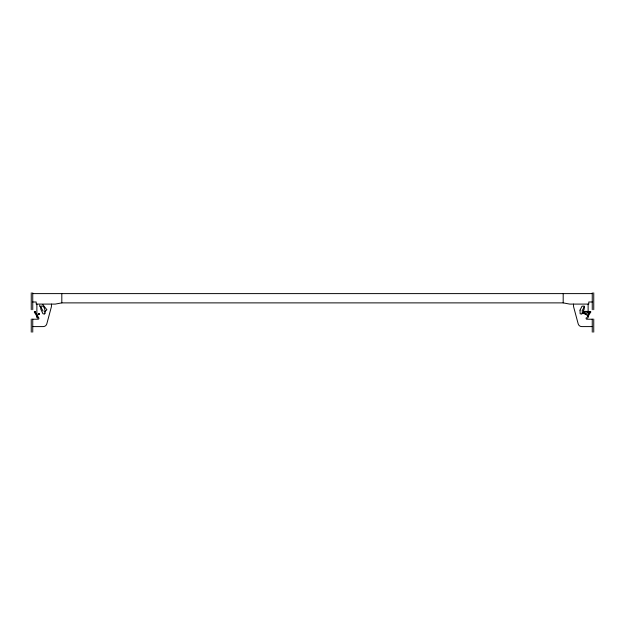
<?xml version="1.0" encoding="UTF-8"?>
<svg xmlns="http://www.w3.org/2000/svg" width="625" height="625" viewBox="0 0 625 625"><rect width="100%" height="100%" fill="white"/><g stroke="black" fill="none" stroke-linecap="round" stroke-linejoin="round"><path stroke-width="0.94" d="M39.672 305.125L39.75 306.68M43.047 311.07L40.445 306.344M590.766 311.953L587.875 316.711M588.148 314.758L589.562 312.438M584.57 306.344L581.969 311.07M44.648 311.961L46.875 309.727L42.656 304.438M592.25 301.992L588.797 301.992L588.797 304.094L569.75 304.094L563.188 302.883L61.812 302.883L55.25 304.094L36.203 304.094L36.203 301.992L32.75 301.992M35.539 311.445L34.242 311.945L37.609 317.484M35.586 312.219L34.594 312.273L34.922 311.555L38.289 317.086M32.75 293.609L592.25 293.609M32.75 319.227L38.375 319.227L38.938 318.664L38.719 317.703L37.438 318.117L36.875 317.555L36.875 304.094M592.25 319.227L586.625 319.227L586.062 318.664L586.281 317.703L587.562 318.117L588.125 317.555L588.125 304.094M32.75 326.594L43.203 326.594A3.75 3.75 0 0 0 46.828 323.812L51.414 306.711L51.5 304.094M592.25 326.594L581.797 326.594A3.75 3.75 0 0 1 578.172 323.812L573.586 306.711L573.5 304.094M583.906 311.328L590.57 311.5L590.773 311.945M583.812 312.102L590.422 312.273M582.305 312.227L585.453 313.398M582.016 312.945L585.172 314.117M593.75 292.844L593.75 309.711M593.75 319.039L593.75 332.164M592.25 292.844L592.25 309.711M592.25 319.039L592.25 332.164M563.188 293.828L563.188 302.883M61.812 293.828L61.812 302.883M32.75 292.844L32.75 309.711M32.75 319.039L32.75 332.164M31.25 292.844L31.25 309.711M31.25 319.039L31.25 332.164M585.672 313.727L585.664 314.398L586.828 314.406L586.836 313.734L585.672 313.727M580.023 310.148L580.148 313.758L581.75 314.109L584.234 309.023L584.164 306.102L582 306.18L580.023 310.148M45.016 313.18L44.414 314.172L42.859 313.641L40.766 309.023L40.836 306.102C44.445 304.727 45.352 310.688 45.016 313.18M39.148 314.016L38.477 314.422L38.781 313.703L39.148 314.016M38.75 313.398L38.172 314.406L38.75 314.742L39.328 313.727L38.75 313.398M587.086 315.695L587.516 315.805L587.086 315.695"/></g></svg>
